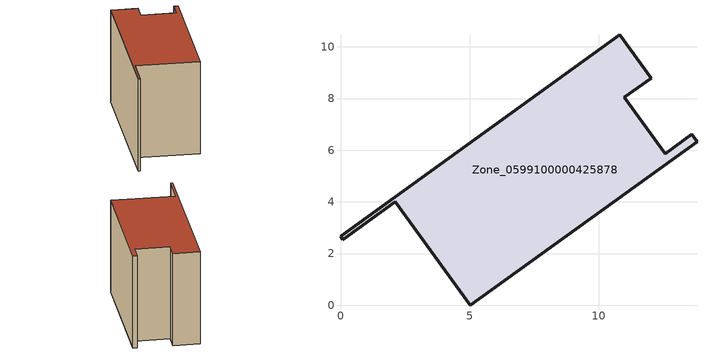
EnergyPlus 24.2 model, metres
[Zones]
Zone_0599100000425878
 floor ground (C_G): 0,2.67 10.81,10.47 12.03,8.79 10.99,8.04 12.56,5.86 13.6,6.61 13.8,6.33 5.01,0 2.12,4 0.09,2.54 z0
 wall outside (C_F): 5.01,0 13.8,6.33 13.6,6.61 12.56,5.86 10.99,8.04 12.03,8.79 10.81,10.47 0,2.67 0.09,2.54 2.12,4 5.01,0 z0:7.46
 roof outside (C_R): 10.81,10.47 0,2.67 0.09,2.54 2.12,4 5.01,0 13.8,6.33 13.6,6.61 12.56,5.86 10.99,8.04 12.03,8.79 z7.46
[BUILDING]
Pand.0599100000425878: North Axis=0; Terrain=City; Loads Convergence Tolerance Value=0.04; Temperature Convergence Tolerance Value=0.4; Solar Distribution=FullExterior; Maximum Number of Warmup Days=25; Minimum Number of Warmup Days=1
[Site:Location]
Rotterdam.The.Hague.AP_ZH_NLD Design_Conditions: Latitude=51.96; Longitude=4.45; Time Zone=1; Elevation=-4.5
[SITE:GROUNDTEMPERATURE:BUILDINGSURFACE]
18, 18, 18, 18, 18, 18, 18, 18, 18, 18, 18, 18
[MATERIAL] Thermal Absorptance=0.9; Solar Absorptance=0.7; Visible Absorptance=0.7
Name | Roughness | Thickness | Conductivity | Density | Specific Heat
G.TI.2006-2014 | MediumSmooth | 0.15 | 0.06 | 540 | 1210
F.TI.2006-2014 | Rough | 0.3 | 0.12 | 1920 | 840
R.TI.2006-2014 | MediumRough | 0.2 | 0.08 | 1500 | 1000
[CONSTRUCTION]
C_G: G.TI.2006-2014
C_F: F.TI.2006-2014
C_R: R.TI.2006-2014
[ZONE]
Zone_0599100000425878: Type=1; Multiplier=1; Ceiling Height=Autocalculate; Volume=Autocalculate; Floor Area=autocalculate; Part of Total Floor Area=Yes
[ZONEINFILTRATION:DESIGNFLOWRATE]
Infil_Zone_0599100000425878: Zone or ZoneList or Space or SpaceList=Zone_0599100000425878; Schedule=AlwaysOn; Design Flow Rate Calculation Method=Flow/Area; Flow Rate per Floor Area=0.0015; Constant Term Coefficient=1; Temperature Term Coefficient=0; Velocity Term Coefficient=0; Velocity Squared Term Coefficient=0
[HVACTEMPLATE:ZONE:IDEALLOADSAIRSYSTEM]
Zone_0599100000425878: Maximum Heating Supply Air Temperature=50; Minimum Cooling Supply Air Temperature=13; Maximum Heating Supply Air Humidity Ratio=0.0156; Minimum Cooling Supply Air Humidity Ratio=0.0077; Heating Limit=NoLimit; Cooling Limit=NoLimit; Dehumidification Control Type=ConstantSensibleHeatRatio; Cooling Sensible Heat Ratio=0.7; Dehumidification Setpoint=60; Humidification Control Type=None; Humidification Setpoint=30; Outdoor Air Method=None; Outdoor Air Flow Rate per Person=0.00944; Outdoor Air Flow Rate per Zone Floor Area=0; Outdoor Air Flow Rate per Zone=0; Demand Controlled Ventilation Type=None; Outdoor Air Economizer Type=NoEconomizer; Heat Recovery Type=None; Sensible Heat Recovery Effectiveness=0.7; Latent Heat Recovery Effectiveness=0.65
[ZONECONTROL:THERMOSTAT]
ThermostatControl_Zone_0599100000425878: Zone or ZoneList=Zone_0599100000425878; Control Type Schedule=DualSetpointControlType; Control 1=Thermostat_Zone_0599100000425878; Temperature Difference Between Cutout And Setpoint=0
[THERMOSTATSETPOINT:DUALSETPOINT]
Thermostat_Zone_0599100000425878: Heating Setpoint Temperature Schedule=HeatingSetpoint_Zone_0599100000425878; Cooling Setpoint Temperature Schedule=CoolingSetpoint_Zone_0599100000425878
[SCHEDULE:COMPACT]
HeatingSetpoint_Zone_0599100000425878: Through: 12/31, For: AllDays, Until: 24:00, 21
CoolingSetpoint_Zone_0599100000425878: Through: 12/31, For: AllDays, Until: 24:00, 24
DualSetpointControlType: Through: 12/31, For: AllDays, Until: 24:00, 4
AlwaysOn: Through: 12/31, For: AllDays, Until: 24:00, 1
